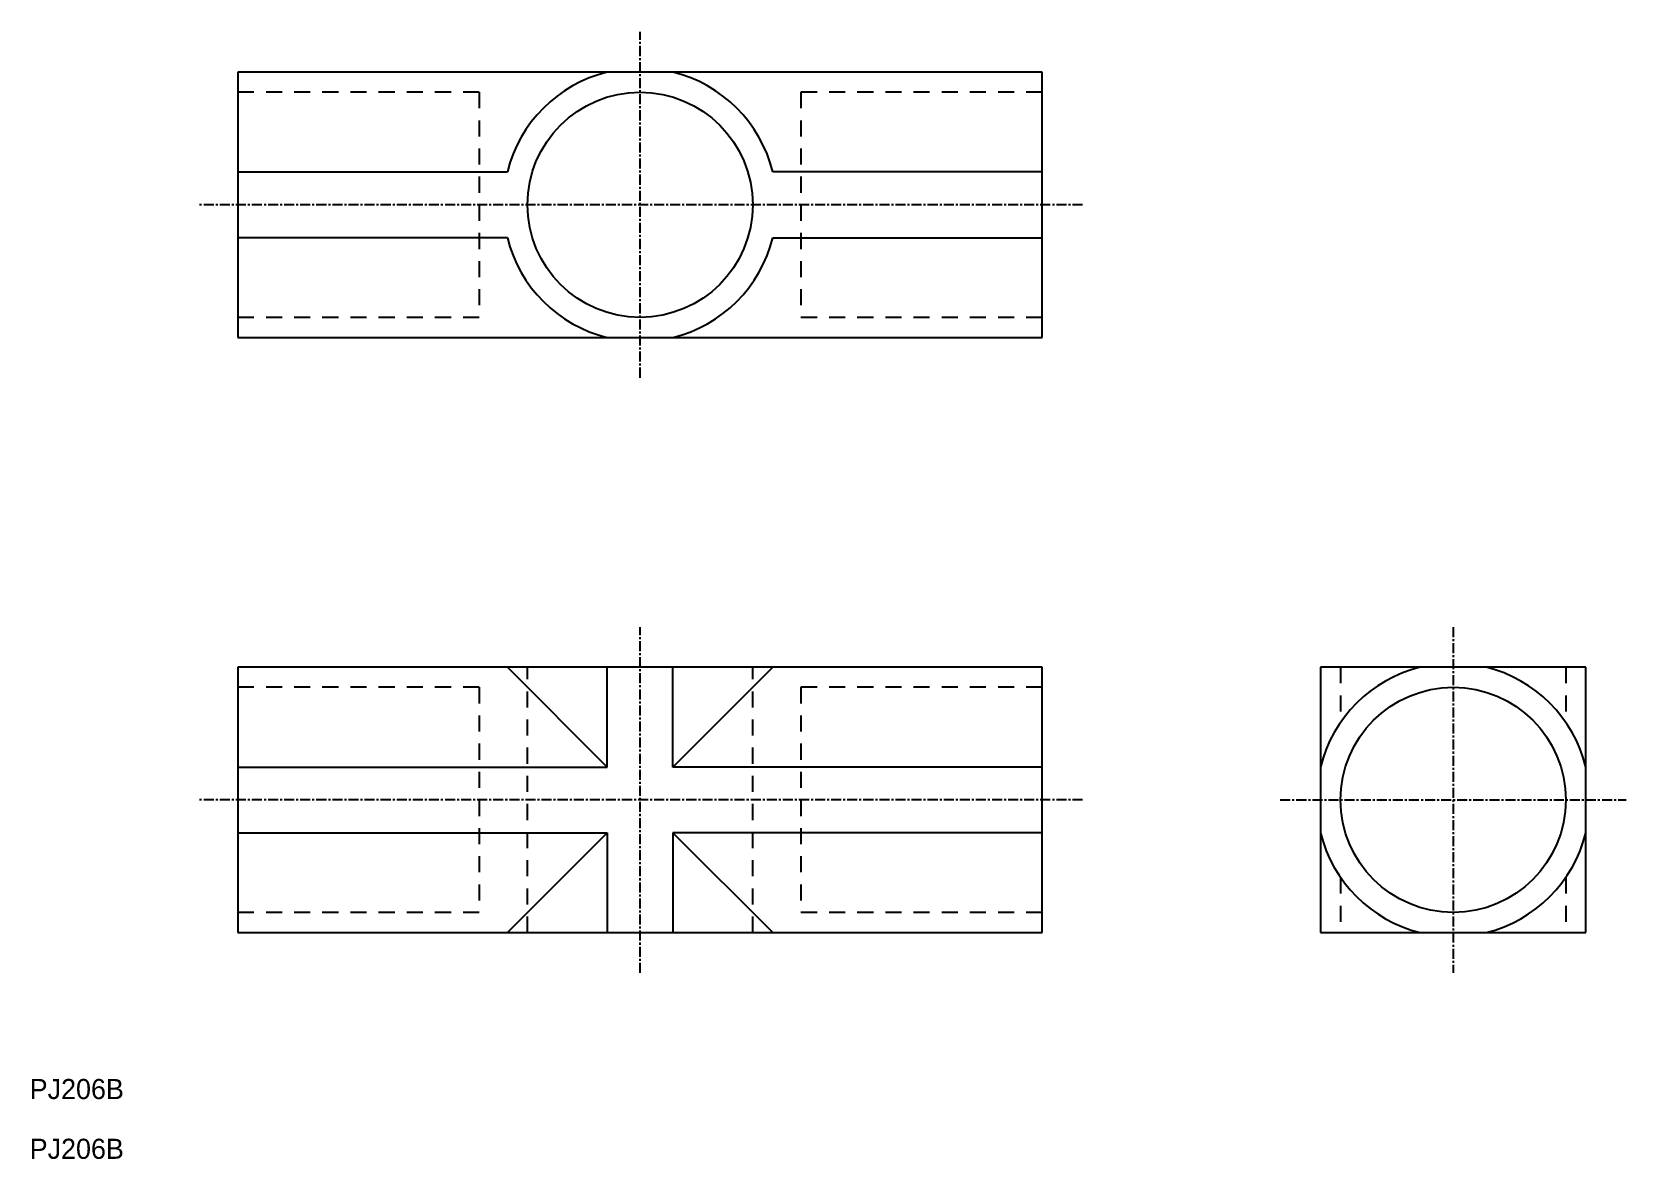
# Model space of a CAD drawing. Extents: x 0 to 198, y 0 to 140.
import ezdxf

# ---------------------------------------------------------------- set-up
doc = ezdxf.new("R2010")
doc.units = 0
doc.linetypes.add('CENTER', pattern=[2, 1.25, -0.25, 0.25, -0.25])
doc.linetypes.add('DASHED', pattern=[3.5, 2, -1.5])
doc.layers.get('0').update_dxf_attribs({"linetype": 'CONTINUOUS'})
doc.layers.add('CENTER', color=1, linetype='CENTER')

msp = doc.modelspace()

# ---------------------------------------------------------------- linework, layer by layer
for p, q in [((125.88, 135.13), (25.88, 135.13)), ((25.88, 135.13), (25.88, 102.13)), ((125.88, 102.13), (125.88, 135.13)), ((25.88, 122.72), (59.38, 122.72)), ((125.88, 122.72), (92.38, 122.72)), ((59.38, 114.54), (25.88, 114.54)), ((92.38, 114.54), (125.88, 114.54)), ((25.88, 102.13), (125.88, 102.13)), ((125.88, 61.13), (25.88, 61.13)), ((25.88, 61.13), (25.88, 28.13)), ((71.79, 48.72), (59.38, 61.13)), ((71.79, 48.72), (71.79, 61.13)), ((79.97, 48.72), (92.38, 61.13)), ((79.97, 48.72), (79.97, 61.13)), ((125.88, 28.13), (125.88, 61.13)), ((193.46, 61.13), (160.46, 61.13)), ((160.46, 61.13), (160.46, 28.13)), ((193.46, 28.13), (193.46, 61.13)), ((25.88, 48.72), (71.79, 48.72)), ((125.88, 48.72), (79.97, 48.72)), ((25.88, 40.53), (71.79, 40.53)), ((71.79, 40.53), (59.38, 28.13)), ((71.79, 40.53), (71.79, 28.13)), ((79.97, 40.53), (92.38, 28.13)), ((125.88, 40.53), (79.97, 40.53)), ((79.97, 40.53), (79.97, 28.13)), ((25.88, 28.13), (125.88, 28.13)), ((160.46, 28.13), (193.46, 28.13))]:
    msp.add_line(p, q)
at = {"color": 3, "linetype": 'DASHED'}
for p, q in [((55.88, 132.63), (25.88, 132.63)), ((55.88, 132.63), (55.88, 104.63)), ((95.88, 132.63), (95.88, 104.63)), ((125.88, 132.63), (95.88, 132.63)), ((55.88, 104.63), (25.88, 104.63)), ((125.88, 104.63), (95.88, 104.63)), ((61.88, 28.13), (61.88, 61.13)), ((89.88, 28.13), (89.88, 61.13)), ((162.96, 61.13), (162.96, 54.27)), ((190.96, 61.13), (190.96, 54.27)), ((55.88, 58.63), (25.88, 58.63)), ((55.88, 58.63), (55.88, 30.63)), ((125.88, 58.63), (95.88, 58.63)), ((95.88, 58.63), (95.88, 30.63)), ((162.96, 34.98), (162.96, 28.13)), ((190.96, 34.98), (190.96, 28.13)), ((55.88, 30.63), (25.88, 30.63)), ((125.88, 30.63), (95.88, 30.63))]:
    msp.add_line(p, q, dxfattribs=at)
for centre in [(75.88, 118.63), (176.96, 44.63)]:
    msp.add_circle(centre, 14)
for centre, start, end in [((75.88, 118.63), 103.9306, 166.0694), ((75.88, 118.63), 13.9306, 76.0694), ((75.88, 118.63), 193.9306, 256.0694), ((75.88, 118.63), 283.9306, 346.0694), ((176.96, 44.63), 103.9306, 166.0694), ((176.96, 44.63), 13.9306, 76.0694), ((176.96, 44.63), 193.9306, 256.0694), ((176.96, 44.63), 283.9306, 346.0694)]:
    msp.add_arc(centre, 17, start, end)
at = {"layer": 'CENTER'}
for p, q in [((75.88, 97.13), (75.88, 140.13)), ((130.88, 118.63), (20.88, 118.63)), ((75.88, 23.13), (75.88, 66.13)), ((176.96, 66.13), (176.96, 23.13)), ((130.88, 44.63), (20.88, 44.63)), ((155.46, 44.63), (198.46, 44.63))]:
    msp.add_line(p, q, dxfattribs=at)

# ---------------------------------------------------------------- texts
for p in [(0, 7.43), (0, 0)]:
    msp.add_text('PJ206B', height=2.5).set_placement(p)

doc.saveas('drawing.dxf')
